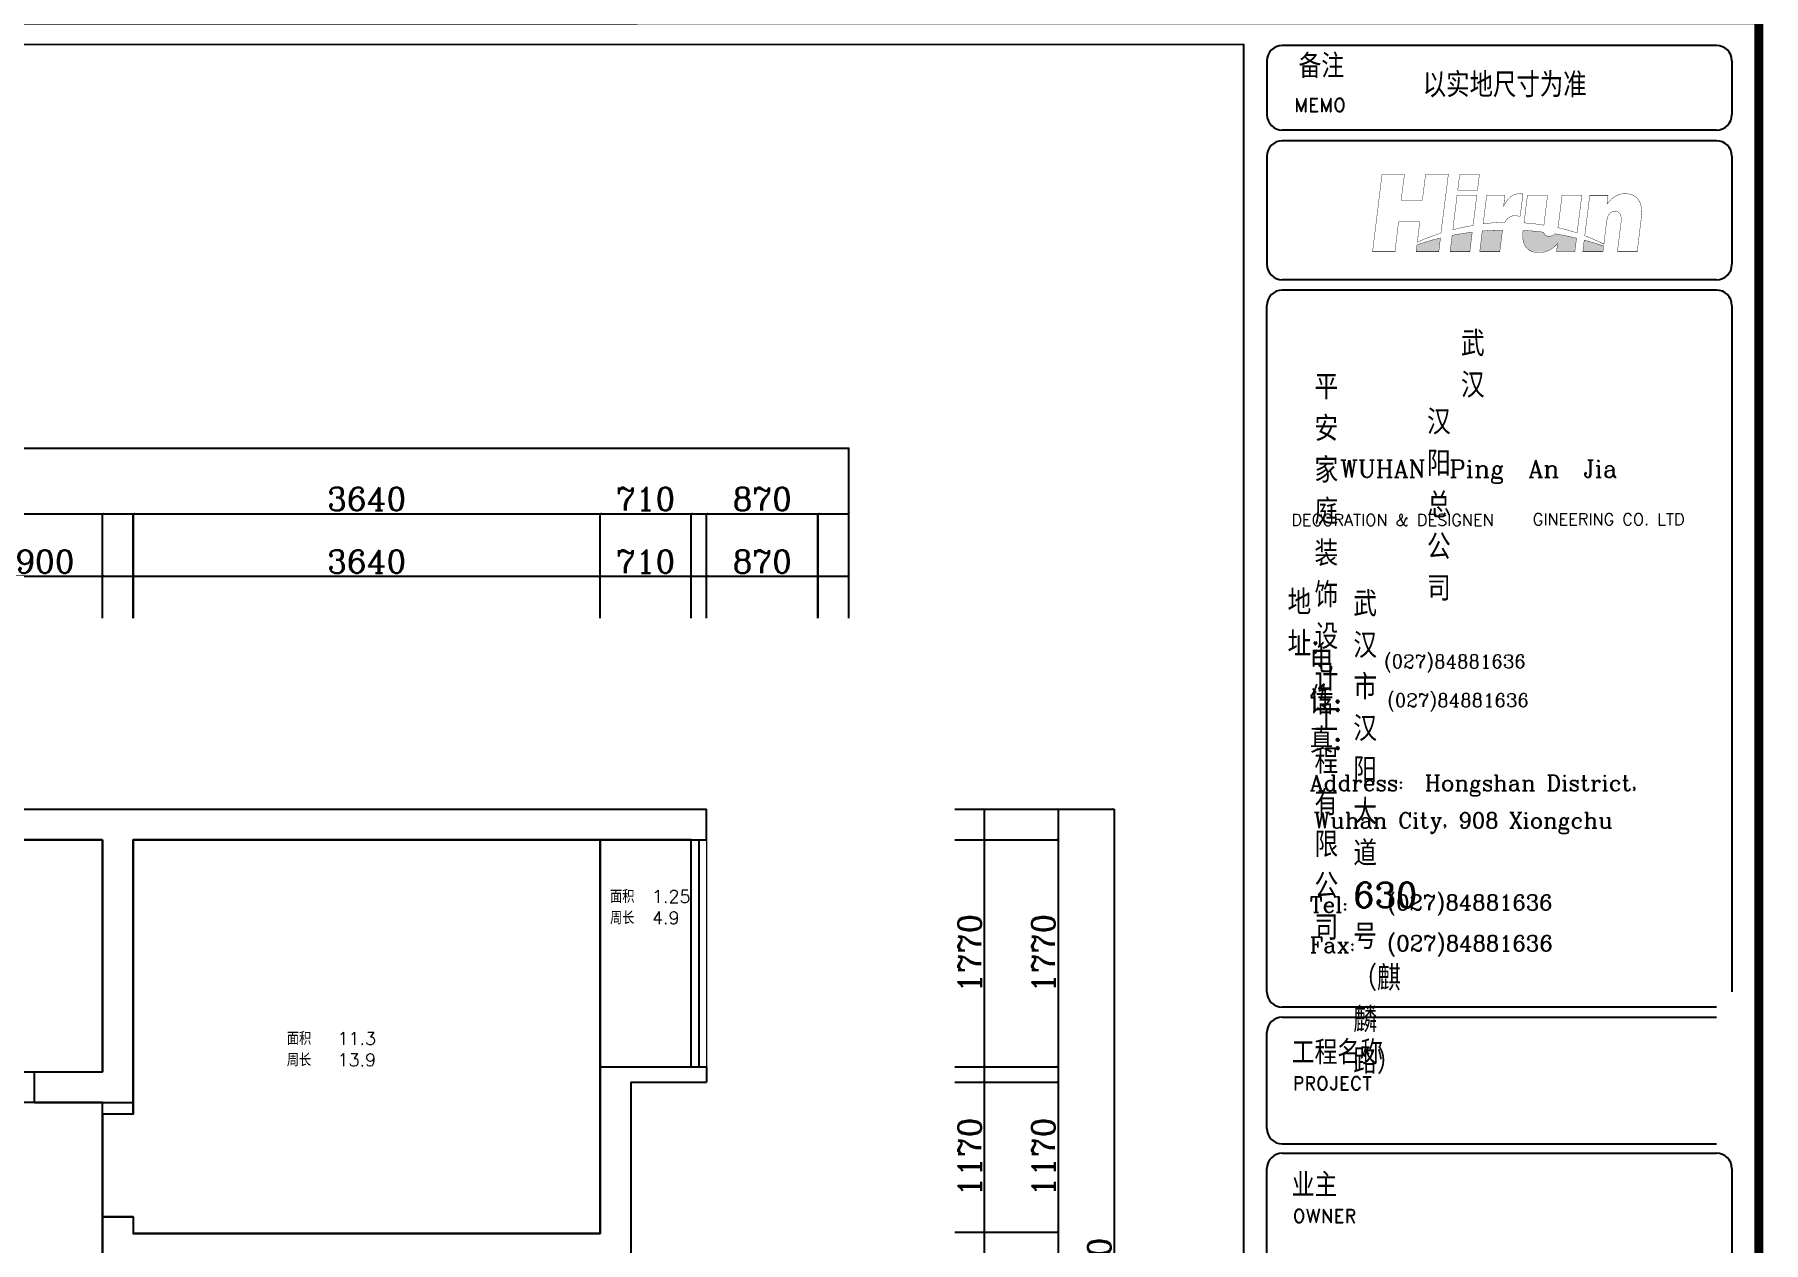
# Model space of a CAD drawing. Header units: millimetres. Extents: x 512961 to 1001058, y -961995 to -458543.
# Drawn here: x 785807 to 799291, y -952611 to -943187 of the extents above; entities that cross this region are included whole.
import ezdxf

# ---------------------------------------------------------------- set-up
doc = ezdxf.new("R2010")
doc.units = ezdxf.units.MM
doc.header["$MEASUREMENT"] = 0
doc.header["$PDMODE"] = 3
doc.layers.get('0').update_dxf_attribs({"linetype": 'CONTINUOUS'})
doc.layers.get('DEFPOINTS').update_dxf_attribs({"linetype": 'CONTINUOUS'})
for name, color, linetype in [('txt', 7, 'CONTINUOUS'), ('WINDOW', 5, 'CONTINUOUS'), ('WINDOW_TEXT', 7, 'CONTINUOUS'), ('装饰细节', 1, 'CONTINUOUS')]:
    doc.layers.add(name, color=color, linetype=linetype)
doc.layers.add('门窗', color=4, linetype='CONTINUOUS', lineweight=13)
doc.styles.add('HZXY', font='complex.shx', dxfattribs={"bigfont": 'HZXY.shx'})
doc.styles.add('ROMAND', font='romand')
doc.styles.get("Standard").update_dxf_attribs({"font": 'complex.shx', "bigfont": 'hzxy.shx'})
doc.dimstyles.new('LMDIM40', dxfattribs={"dimtxt": 80, "dimasz": 20, "dimexe": 0, "dimexo": 0, "dimgap": 25, "dimtad": 1, "dimdec": 0, "dimzin": 0, "dimdsep": 46, "dimtxsty": 'Standard', "dimblk1": 'DOT', "dimblk2": 'DOT', "dimsah": 1, "dimcen": 0, "dimclrd": 2, "dimclre": 2, "dimclrt": 2, "dimadec": 0, "dimazin": 0, "dimtfac": 1, "dimtdec": 0, "dimtmove": 2, "dimatfit": 3, "dimldrblk": 'DOT', "dimfxl": 0, "dimtolj": 1, "dimtzin": 0, "dimarcsym": 0})

# ---------------------------------------------------------------- blocks, each defined once
blk = doc.blocks.new('_ArchTick')
at = {"color": 0, "linetype": 'ByBlock', "const_width": 0.15}
blk.add_lwpolyline([(-0.5, -0.5), (0.5, 0.5)], dxfattribs=at)
blk = doc.blocks.new('*D672')
at = {"layer": 'DEFPOINTS', "color": 0}
for p in [(786337, -947414), (785437, -947741), (786337, -947741)]:
    blk.add_point(p, dxfattribs=at)
at = {"layer": 'txt', "color": 2, "lineweight": -2}
for p, q in [((785437, -947741), (785437, -947414)), ((785437, -947414), (786337, -947414)), ((786337, -947741), (786337, -947414))]:
    blk.add_line(p, q, dxfattribs=at)
at = {"layer": 'txt', "color": 2, "lineweight": -2, "xscale": 20, "yscale": 20, "zscale": 20, "rotation": 180}
blk.add_blockref('_ArchTick', (785437, -947414), dxfattribs=at)
at = {"layer": 'txt', "color": 2, "lineweight": -2, "xscale": 20, "yscale": 20, "zscale": 20}
blk.add_blockref('_ArchTick', (786337, -947414), dxfattribs=at)
at = {"layer": 'txt', "color": 2, "insert": (785887, -947299), "char_height": 180, "attachment_point": 5}
blk.add_mtext('\\A1;900', dxfattribs=at)
blk = doc.blocks.new('_DOT')
at = {"color": 0, "linetype": 'ByBlock'}
blk.add_line((-0.5, 0), (-1, 0), dxfattribs=at)
at = {"color": 0, "linetype": 'ByBlock', "const_width": 0.5}
blk.add_lwpolyline([(-0.25, 0, 1), (0.25, 0, 1)], format="xyb", close=True, dxfattribs=at)
blk = doc.blocks.new('DOT')
at = {"color": 0, "linetype": 'ByBlock'}
blk.add_line((-0.35, 0), (-1, 0), dxfattribs=at)
at = {"color": 0, "linetype": 'ByBlock', "const_width": 0.35}
blk.add_lwpolyline([(-0.175, 0, 1), (0.175, 0, 1)], format="xyb", close=True, dxfattribs=at)
blk = doc.blocks.new('*D673')
at = {"layer": 'DEFPOINTS', "color": 0}
for p in [(790217, -947414), (786577, -947741), (790217, -947741)]:
    blk.add_point(p, dxfattribs=at)
at = {"layer": 'txt', "color": 2, "lineweight": -2}
for p, q in [((786577, -947741), (786577, -947414)), ((786577, -947414), (790217, -947414)), ((790217, -947741), (790217, -947414))]:
    blk.add_line(p, q, dxfattribs=at)
at = {"layer": 'txt', "color": 2, "lineweight": -2, "xscale": 20, "yscale": 20, "zscale": 20, "rotation": 180}
blk.add_blockref('_ArchTick', (786577, -947414), dxfattribs=at)
at = {"layer": 'txt', "color": 2, "lineweight": -2, "xscale": 20, "yscale": 20, "zscale": 20}
blk.add_blockref('_ArchTick', (790217, -947414), dxfattribs=at)
at = {"layer": 'txt', "color": 2, "insert": (788397, -947299), "char_height": 180, "attachment_point": 5}
blk.add_mtext('\\A1;3640', dxfattribs=at)
blk = doc.blocks.new('*D674')
at = {"layer": 'DEFPOINTS', "color": 0}
for p in [(790927, -947414), (790217, -947741), (790927, -947741)]:
    blk.add_point(p, dxfattribs=at)
at = {"layer": 'txt', "color": 2, "lineweight": -2}
for p, q in [((790217, -947741), (790217, -947414)), ((790217, -947414), (790927, -947414)), ((790927, -947741), (790927, -947414))]:
    blk.add_line(p, q, dxfattribs=at)
at = {"layer": 'txt', "color": 2, "lineweight": -2, "xscale": 20, "yscale": 20, "zscale": 20, "rotation": 180}
blk.add_blockref('_ArchTick', (790217, -947414), dxfattribs=at)
at = {"layer": 'txt', "color": 2, "lineweight": -2, "xscale": 20, "yscale": 20, "zscale": 20}
blk.add_blockref('_ArchTick', (790927, -947414), dxfattribs=at)
at = {"layer": 'txt', "color": 2, "insert": (790572, -947299), "char_height": 180, "attachment_point": 5}
blk.add_mtext('\\A1;710', dxfattribs=at)
blk = doc.blocks.new('*D675')
at = {"layer": 'DEFPOINTS', "color": 0}
for p in [(791917, -947414), (791047, -947741), (791917, -947741)]:
    blk.add_point(p, dxfattribs=at)
at = {"layer": 'txt', "color": 2, "lineweight": -2}
for p, q in [((791047, -947741), (791047, -947414)), ((791047, -947414), (791917, -947414)), ((791917, -947741), (791917, -947414))]:
    blk.add_line(p, q, dxfattribs=at)
at = {"layer": 'txt', "color": 2, "lineweight": -2, "xscale": 20, "yscale": 20, "zscale": 20, "rotation": 180}
blk.add_blockref('_ArchTick', (791047, -947414), dxfattribs=at)
at = {"layer": 'txt', "color": 2, "lineweight": -2, "xscale": 20, "yscale": 20, "zscale": 20}
blk.add_blockref('_ArchTick', (791917, -947414), dxfattribs=at)
at = {"layer": 'txt', "color": 2, "insert": (791482, -947299), "char_height": 180, "attachment_point": 5}
blk.add_mtext('\\A1;870', dxfattribs=at)
blk = doc.blocks.new('*D679')
at = {"layer": 'DEFPOINTS', "color": 0}
for p in [(786337, -946926), (783567, -947741), (786337, -947741)]:
    blk.add_point(p, dxfattribs=at)
at = {"layer": 'txt', "color": 2, "lineweight": -2}
for p, q in [((783567, -947741), (783567, -946926)), ((783567, -946926), (786337, -946926)), ((786337, -947741), (786337, -946926))]:
    blk.add_line(p, q, dxfattribs=at)
at = {"layer": 'txt', "color": 2, "lineweight": -2, "xscale": 20, "yscale": 20, "zscale": 20, "rotation": 180}
blk.add_blockref('_ArchTick', (783567, -946926), dxfattribs=at)
at = {"layer": 'txt', "color": 2, "lineweight": -2, "xscale": 20, "yscale": 20, "zscale": 20}
blk.add_blockref('_ArchTick', (786337, -946926), dxfattribs=at)
at = {"layer": 'txt', "color": 2, "insert": (784952, -946811), "char_height": 180, "attachment_point": 5}
blk.add_mtext('\\A1;2770', dxfattribs=at)
blk = doc.blocks.new('*D680')
at = {"layer": 'DEFPOINTS', "color": 0}
for p in [(790217, -946926), (786577, -947741), (790217, -947741)]:
    blk.add_point(p, dxfattribs=at)
at = {"layer": 'txt', "color": 2, "lineweight": -2}
for p, q in [((786577, -947741), (786577, -946926)), ((786577, -946926), (790217, -946926)), ((790217, -947741), (790217, -946926))]:
    blk.add_line(p, q, dxfattribs=at)
at = {"layer": 'txt', "color": 2, "lineweight": -2, "xscale": 20, "yscale": 20, "zscale": 20, "rotation": 180}
blk.add_blockref('_ArchTick', (786577, -946926), dxfattribs=at)
at = {"layer": 'txt', "color": 2, "lineweight": -2, "xscale": 20, "yscale": 20, "zscale": 20}
blk.add_blockref('_ArchTick', (790217, -946926), dxfattribs=at)
at = {"layer": 'txt', "color": 2, "insert": (788397, -946811), "char_height": 180, "attachment_point": 5}
blk.add_mtext('\\A1;3640', dxfattribs=at)
blk = doc.blocks.new('*D681')
at = {"layer": 'DEFPOINTS', "color": 0}
for p in [(790927, -946926), (790217, -947741), (790927, -947741)]:
    blk.add_point(p, dxfattribs=at)
at = {"layer": 'txt', "color": 2, "lineweight": -2}
for p, q in [((790217, -947741), (790217, -946926)), ((790217, -946926), (790927, -946926)), ((790927, -947741), (790927, -946926))]:
    blk.add_line(p, q, dxfattribs=at)
at = {"layer": 'txt', "color": 2, "lineweight": -2, "xscale": 20, "yscale": 20, "zscale": 20, "rotation": 180}
blk.add_blockref('_ArchTick', (790217, -946926), dxfattribs=at)
at = {"layer": 'txt', "color": 2, "lineweight": -2, "xscale": 20, "yscale": 20, "zscale": 20}
blk.add_blockref('_ArchTick', (790927, -946926), dxfattribs=at)
at = {"layer": 'txt', "color": 2, "insert": (790572, -946811), "char_height": 180, "attachment_point": 5}
blk.add_mtext('\\A1;710', dxfattribs=at)
blk = doc.blocks.new('*D682')
at = {"layer": 'DEFPOINTS', "color": 0}
for p in [(791917, -946926), (791047, -947741), (791917, -947741)]:
    blk.add_point(p, dxfattribs=at)
at = {"layer": 'txt', "color": 2, "lineweight": -2}
for p, q in [((791047, -947741), (791047, -946926)), ((791047, -946926), (791917, -946926)), ((791917, -947741), (791917, -946926))]:
    blk.add_line(p, q, dxfattribs=at)
at = {"layer": 'txt', "color": 2, "lineweight": -2, "xscale": 20, "yscale": 20, "zscale": 20, "rotation": 180}
blk.add_blockref('_ArchTick', (791047, -946926), dxfattribs=at)
at = {"layer": 'txt', "color": 2, "lineweight": -2, "xscale": 20, "yscale": 20, "zscale": 20}
blk.add_blockref('_ArchTick', (791917, -946926), dxfattribs=at)
at = {"layer": 'txt', "color": 2, "insert": (791482, -946811), "char_height": 180, "attachment_point": 5}
blk.add_mtext('\\A1;870', dxfattribs=at)
blk = doc.blocks.new('*D683')
at = {"layer": 'DEFPOINTS', "color": 0}
for p in [(792157, -946415), (777137, -947741), (792157, -947741)]:
    blk.add_point(p, dxfattribs=at)
at = {"layer": 'txt', "color": 2, "lineweight": -2}
for p, q in [((777137, -947741), (777137, -946415)), ((777137, -946415), (792157, -946415)), ((792157, -947741), (792157, -946415))]:
    blk.add_line(p, q, dxfattribs=at)
at = {"layer": 'txt', "color": 2, "lineweight": -2, "xscale": 20, "yscale": 20, "zscale": 20, "rotation": 180}
blk.add_blockref('_ArchTick', (777137, -946415), dxfattribs=at)
at = {"layer": 'txt', "color": 2, "lineweight": -2, "xscale": 20, "yscale": 20, "zscale": 20}
blk.add_blockref('_ArchTick', (792157, -946415), dxfattribs=at)
at = {"layer": 'txt', "color": 2, "insert": (784647, -946300), "char_height": 180, "attachment_point": 5}
blk.add_mtext('\\A1;15020', dxfattribs=at)
blk = doc.blocks.new('*D699')
at = {"layer": 'DEFPOINTS', "color": 0}
for p in [(792985, -951361), (793215, -951361), (792985, -952531)]:
    blk.add_point(p, dxfattribs=at)
at = {"layer": 'txt', "color": 2, "lineweight": -2}
for p, q in [((792985, -951361), (793215, -951361)), ((793215, -952531), (793215, -951361)), ((792985, -952531), (793215, -952531))]:
    blk.add_line(p, q, dxfattribs=at)
at = {"layer": 'txt', "color": 2, "lineweight": -2, "xscale": 20, "yscale": 20, "zscale": 20}
for p, rotation in [((793215, -951361), 90), ((793215, -952531), 270)]:
    blk.add_blockref('_ArchTick', p, dxfattribs=dict(at, rotation=rotation))
at = {"layer": 'txt', "color": 2, "insert": (793100, -951946), "char_height": 180, "attachment_point": 5, "rotation": 90}
blk.add_mtext('\\A1;1170', dxfattribs=at)
blk = doc.blocks.new('*D700')
at = {"layer": 'DEFPOINTS', "color": 0}
for p in [(792985, -949471), (793215, -949471), (792985, -951241)]:
    blk.add_point(p, dxfattribs=at)
at = {"layer": 'txt', "color": 2, "lineweight": -2}
for p, q in [((792985, -949471), (793215, -949471)), ((793215, -951241), (793215, -949471)), ((792985, -951241), (793215, -951241))]:
    blk.add_line(p, q, dxfattribs=at)
at = {"layer": 'txt', "color": 2, "lineweight": -2, "xscale": 20, "yscale": 20, "zscale": 20}
for p, rotation in [((793215, -949471), 90), ((793215, -951241), 270)]:
    blk.add_blockref('_ArchTick', p, dxfattribs=dict(at, rotation=rotation))
at = {"layer": 'txt', "color": 2, "insert": (793100, -950356), "char_height": 180, "attachment_point": 5, "rotation": 90}
blk.add_mtext('\\A1;1770', dxfattribs=at)
blk = doc.blocks.new('*D701')
at = {"layer": 'DEFPOINTS', "color": 0}
for p in [(792985, -949471), (792985, -951241), (793790, -951241)]:
    blk.add_point(p, dxfattribs=at)
at = {"layer": 'txt', "color": 2, "lineweight": -2}
for p, q in [((792985, -949471), (793790, -949471)), ((793790, -949471), (793790, -951241)), ((792985, -951241), (793790, -951241))]:
    blk.add_line(p, q, dxfattribs=at)
at = {"layer": 'txt', "color": 2, "lineweight": -2, "xscale": 20, "yscale": 20, "zscale": 20}
for p, rotation in [((793790, -949471), 90), ((793790, -951241), 270)]:
    blk.add_blockref('_ArchTick', p, dxfattribs=dict(at, rotation=rotation))
at = {"layer": 'txt', "color": 2, "insert": (793675, -950356), "char_height": 180, "attachment_point": 5, "rotation": 90}
blk.add_mtext('\\A1;1770', dxfattribs=at)
blk = doc.blocks.new('*D702')
at = {"layer": 'DEFPOINTS', "color": 0}
for p in [(793023, -951361), (792985, -952531), (793790, -952531)]:
    blk.add_point(p, dxfattribs=at)
at = {"layer": 'txt', "color": 2, "lineweight": -2}
for p, q in [((793023, -951361), (793790, -951361)), ((793790, -951361), (793790, -952531)), ((792985, -952531), (793790, -952531))]:
    blk.add_line(p, q, dxfattribs=at)
at = {"layer": 'txt', "color": 2, "lineweight": -2, "xscale": 20, "yscale": 20, "zscale": 20}
for p, rotation in [((793790, -951361), 90), ((793790, -952531), 270)]:
    blk.add_blockref('_ArchTick', p, dxfattribs=dict(at, rotation=rotation))
at = {"layer": 'txt', "color": 2, "insert": (793675, -951946), "char_height": 180, "attachment_point": 5, "rotation": 90}
blk.add_mtext('\\A1;1170', dxfattribs=at)
blk = doc.blocks.new('*D704')
at = {"layer": 'DEFPOINTS', "color": 0}
for p in [(792985, -949231), (792985, -956531), (794226, -956531)]:
    blk.add_point(p, dxfattribs=at)
at = {"layer": 'txt', "color": 2, "lineweight": -2}
for p, q in [((792985, -949231), (794226, -949231)), ((794226, -949231), (794226, -956531)), ((792985, -956531), (794226, -956531))]:
    blk.add_line(p, q, dxfattribs=at)
at = {"layer": 'txt', "color": 2, "lineweight": -2, "xscale": 20, "yscale": 20, "zscale": 20}
for p, rotation in [((794226, -949231), 90), ((794226, -956531), 270)]:
    blk.add_blockref('_ArchTick', p, dxfattribs=dict(at, rotation=rotation))
at = {"layer": 'txt', "color": 2, "insert": (794111, -952881), "char_height": 180, "attachment_point": 5, "rotation": 90}
blk.add_mtext('\\A1;7300', dxfattribs=at)

msp = doc.modelspace()

# ---------------------------------------------------------------- hatches: boundary and pattern name
h = msp.add_hatch(color=8)
h.paths.add_polyline_path([(798044.4, -944837.3, 0.0083728), (797972.7, -944813.9, 0.0125238), (797893.1, -944791), (797882.1, -944881.2), (798038.9, -944881.2)])
h.paths.add_polyline_path([(797832.9, -944775.8, 0.0009777), (797752.1, -944757.7, 0.0082024), (797664, -944741.6, -0.0807601), (797651.9, -944752.6, -0.0700903), (797638, -944758.6, -0.0659521), (797613, -944760.3, -0.1711385), (797590, -944752.4, -0.1710199), (797577.2, -944729.5, 0.0091201), (797496.9, -944720.7, 0.0067274), (797416.3, -944715.5, 0.0035828), (797414.7, -944733.4, 0.027491), (797414, -944771.6, 0.1253979), (797435.9, -944842.7, 0.1608663), (797489.1, -944881.3), (797592.3, -944881.3, 0.0830321), (797641, -944858, 0.0448455), (797667.2, -944836.2, 0.0268999), (797685.4, -944815.6), (797677.3, -944881.3), (797820, -944881.3)])
h.paths.add_polyline_path([(797255.8, -944712.5, 0.0056446), (797180.5, -944715, 0.006522), (797097.9, -944720.3), (797078, -944881.3), (797234.5, -944881.3)])
h.paths.add_polyline_path([(797019.6, -944729, 0.0087866), (796940.6, -944740.3, 0.0150856), (796862.7, -944754.2), (796847.1, -944881.2), (797001, -944881.2)])
h.paths.add_polyline_path([(796771.9, -944774.1, 0.0116976), (796682, -944798.3, 0.0068308), (796588, -944828.3), (796581.4, -944881.3), (796758.7, -944881.3)])

# ---------------------------------------------------------------- linework, layer by layer
at = {"color": 4}
for p, q in [((798924.3, -943272.4), (795538.4, -943272.4)), ((795417.8, -943393), (795417.8, -943811.5)), ((799044.9, -943393), (799044.9, -943811.5)), ((798924.3, -943932.1), (795538.4, -943932.1)), ((798924.3, -944015.9), (795538.4, -944015.9)), ((795417.8, -944136.5), (795417.8, -944980)), ((799044.9, -944136.5), (799044.9, -944980)), ((798924.3, -945100.6), (795538.4, -945100.6)), ((798924.3, -945181), (795538.4, -945181)), ((795417.8, -950657.8), (795417.8, -945301.6)), ((799044.9, -945301.6), (799044.9, -950655.3)), ((798924.3, -950775.9), (795538.4, -950775.9)), ((795538.4, -950853.3), (798924.3, -950853.3)), ((795417.8, -951721.7), (795417.8, -950973.9)), ((795538.4, -951842.4), (798924.3, -951842.4)), ((795538.4, -951914.7), (798924.3, -951914.7)), ((795417.8, -952783.2), (795417.8, -952035.4)), ((799044.9, -952035.4), (799044.9, -952783.2))]:
    msp.add_line(p, q, dxfattribs=at)
at = {"const_width": 72.1}
msp.add_lwpolyline([(773233.9, -961958.7), (799254.7, -961957.3), (799254.7, -943072.4), (773233.9, -943073.8)], close=True, dxfattribs=at)
at = {"color": 4}
msp.add_lwpolyline([(773414.7, -943266.5), (773414.7, -961781.6), (795238.3, -961780.2), (795238.3, -943265.1)], close=True, dxfattribs=at)
at = {"const_width": 2.92}
for points in [[(796316.3, -944277.7), (796242.2, -944881.3), (796417.2, -944881.3), (796444.7, -944648.7), (796610.5, -944648.7), (796591.3, -944808.1, -0.0213612), (796693, -944765, -0.011006), (796775.4, -944736.6), (796833.5, -944277.3), (796655.9, -944277.3), (796630.6, -944480.1), (796464.5, -944480.1), (796491.1, -944278.5), (796316.2, -944278.5)], [(797132.3, -944441.3), (797104.9, -944663.5, -0.0118671), (797183.2, -944656.4, -0.0129971), (797273.9, -944652.6, -0.1439359), (797309, -944612.6, -0.1436825), (797361.6, -944599, -0.1536681), (797378.3, -944605.3), (797393.8, -944605.3), (797415.1, -944431.5), (797406.1, -944431.5, -0.0155726), (797402.3, -944429.9, 0.0837896), (797395.9, -944428.3, 0.0788857), (797359.9, -944433.1, 0.1325965), (797305.9, -944465.1, 0.0890432), (797264, -944529), (797274.8, -944441.4), (797132.3, -944441.3)], [(797897.3, -944757.6), (797936.4, -944441.6), (798078.8, -944441.6), (798070.6, -944510, -0.0543552), (798109.7, -944468.1, -0.0929237), (798163.2, -944436.3, -0.1330659), (798243.2, -944431.7, -0.1455974), (798302.2, -944460.2, -0.1364703), (798333.6, -944513.7, -0.0836031), (798340.6, -944599.6), (798306, -944881.3), (798152.1, -944881.3), (798179.6, -944659.3, 0.0455004), (798181.5, -944622.2, 0.1049859), (798173.8, -944589.5, 0.190303), (798151.3, -944569.4, 0.1097245), (798128.7, -944566.3, 0.1122673), (798101.2, -944576.2, 0.0873497), (798083.4, -944595.8, 0.0325941), (798073.9, -944617.6, 0.0363537), (798067.8, -944645.7), (798046.2, -944822.5, 0.0133415), (797966.3, -944785.2, 0.0258428), (797897.3, -944757.6, 0.7602512)], [(796901.4, -944441.4), (796868.2, -944710.4, -0.0105569), (796944.1, -944692.5, -0.0128922), (797026.2, -944677.5), (797055.4, -944441.4), (796901.4, -944441.4)], [(797450.1, -944441.3), (797423.6, -944656.6, -0.0159083), (797499.8, -944663.6, -0.0153579), (797578.6, -944674.7), (797607.1, -944441.3), (797450.1, -944441.3)], [(797720.1, -944441.4), (797704.8, -944567.6, 0.0032153), (797696.2, -944636.5, -0.0358735), (797686.5, -944693.2, -0.0148189), (797767.1, -944713.9, -0.0119754), (797837.6, -944736), (797874.1, -944441.4), (797720.1, -944441.4)], [(796588, -944828.3), (796581.4, -944881.4), (796758.7, -944881.4), (796771.9, -944774.1, 0.0116976), (796682, -944798.3, 0.0068308), (796588, -944828.3, -0.7640615)], [(796862.7, -944754.2), (796847.1, -944881.2), (797001, -944881.2), (797019.6, -944729, 0.0087866), (796940.6, -944740.3, 0.0150856), (796862.7, -944754.2, -1.0730626)], [(797097.9, -944720.3), (797078, -944881.3), (797234.5, -944881.3), (797255.8, -944712.5, 0.0056446), (797180.5, -944715, 0.006522), (797097.9, -944720.3, -0.5776864)], [(797832.9, -944775.8), (797820, -944881.6), (797677.3, -944881.6), (797685.4, -944815.6, -0.0268999), (797667.2, -944836.2, -0.0448455), (797641, -944858, -0.0984095), (797582.6, -944883.8, -0.0926394), (797511.7, -944885.9, -0.2179317), (797435.9, -944842.7, -0.1253979), (797414, -944771.6, -0.027491), (797414.7, -944733.4, -0.0035828), (797416.3, -944715.5, -0.0067274), (797496.9, -944720.7, -0.0091201), (797577.2, -944729.5, 0.1710199), (797590, -944752.4, 0.1711385), (797613, -944760.3, 0.0659521), (797638, -944758.6, 0.0700903), (797651.9, -944752.6, 0.0807601), (797664, -944741.6, -0.0082024), (797752.1, -944757.7, -0.0009777), (797832.9, -944775.8, 1.1992285)], [(797893.1, -944791), (797882.1, -944881.2), (798038.9, -944881.2), (798044.4, -944837.3, 0.0083728), (797972.7, -944813.9, 0.0125238), (797893.1, -944791, -1.4214161)]]:
    msp.add_lwpolyline(points, format="xyb", dxfattribs=at)
msp.add_lwpolyline([(796921.6, -944279.2), (796906.2, -944404.2), (797060, -944404.2), (797075.5, -944279.2), (796921.6, -944279.2)], dxfattribs=at)
at = {"color": 4}
for centre, start, end in [((795538.4, -943393), 90, 180), ((798924.3, -943393), 0, 90), ((795538.4, -943811.5), 180, 270), ((798924.3, -943811.5), 270, 0), ((795538.4, -944136.5), 90, 180), ((798924.3, -944136.5), 0, 90), ((795538.4, -944980), 180, 270), ((798924.3, -944980), 270, 0), ((795538.4, -945301.6), 90, 180), ((798924.3, -945301.6), 0, 90), ((795538.4, -950655.3), 180, 270), ((795538.4, -950973.9), 90, 180), ((795538.4, -951721.7), 180, 270), ((795538.4, -952035.4), 90, 180), ((798924.3, -952035.4), 0, 90)]:
    msp.add_arc(centre, 120.6, start, end, dxfattribs=at)
at = {"layer": 'txt', "color": 2}
for p, q in [((786336.6, -947740.7), (786336.6, -946926)), ((786336.6, -946926), (786576.6, -946926)), ((786576.6, -947740.7), (786576.6, -946926)), ((790926.6, -947740.7), (790926.6, -946926)), ((790926.6, -946926), (791046.6, -946926)), ((791046.6, -947740.7), (791046.6, -946926)), ((791916.6, -947740.7), (791916.6, -946926)), ((791916.6, -946926), (792156.6, -946926)), ((792156.6, -947740.7), (792156.6, -946926)), ((786336.6, -947740.7), (786336.6, -947414.2)), ((786336.6, -947414.2), (786576.6, -947414.2)), ((786576.6, -947740.7), (786576.6, -947414.2)), ((790926.6, -947740.7), (790926.6, -947414.2)), ((790926.6, -947414.2), (791046.6, -947414.2)), ((791046.6, -947740.7), (791046.6, -947414.2)), ((791916.6, -947740.7), (791916.6, -947414.2)), ((791916.6, -947414.2), (792156.6, -947414.2)), ((792156.6, -947740.7), (792156.6, -947414.2)), ((792985.3, -949230.6), (793215.2, -949230.6)), ((792985.3, -949230.6), (793789.7, -949230.6)), ((793215.2, -949470.6), (793215.2, -949230.6)), ((793789.7, -949230.6), (793789.7, -949470.6)), ((792985.3, -949470.6), (793215.2, -949470.6)), ((792985.3, -949470.6), (793789.7, -949470.6)), ((792985.3, -951240.6), (793215.2, -951240.6)), ((792985.3, -951240.6), (793789.7, -951240.6)), ((793215.2, -951360.6), (793215.2, -951240.6)), ((793789.7, -951240.6), (793789.7, -951360.6)), ((792985.3, -951360.6), (793215.2, -951360.6)), ((793022.8, -951360.6), (793789.7, -951360.6)), ((793215.2, -952770.6), (793215.2, -952530.6)), ((793789.7, -952530.6), (793789.7, -952770.6))]:
    msp.add_line(p, q, dxfattribs=at)
at = {"layer": 'txt'}
for points in [[(786336.6, -949470.6), (785436.6, -949470.6), (784486.6, -949470.6), (784153.8, -949470.6), (784153.8, -949624), (783986.6, -949624), (783986.6, -949790.6), (783566.6, -949790.6), (783566.6, -951280.6), (784185.7, -951280.6), (785806.6, -951280.6), (786336.6, -951280.6)], [(790216.6, -949470.6), (786576.6, -949470.6), (786576.6, -951520.6), (786576.6, -951610.6), (786336.6, -951610.6), (786336.6, -952410.6), (786576.6, -952410.6), (786576.6, -952540.6), (790216.6, -952540.6)], [(790926.6, -949470.6), (790216.6, -949470.6), (790216.6, -951240.6), (790926.6, -951240.6)], [(790216.6, -953280.6), (790216.6, -952770.6), (786336.6, -952770.6), (786336.6, -952410.6), (786336.6, -951610.6), (786336.6, -951520.6), (785806.6, -951520.6), (784185.7, -951520.6), (783336.6, -951520.6), (782786.6, -951520.6), (781475.4, -951520.6), (781475.4, -951924.8), (781475.4, -952724.8), (781475.4, -952860.6), (783726.6, -952860.6), (783726.6, -954550.6), (785386.6, -954550.6), (785386.6, -955230.6), (785386.6, -956190.6), (785386.6, -956290.6), (790216.6, -956290.6), (790216.6, -955630.6)]]:
    msp.add_lwpolyline(points, close=True, dxfattribs=at)
at = {"layer": 'WINDOW'}
for p, q in [((785436.6, -949230.6), (791046.6, -949230.6)), ((791046.6, -949470.6), (791046.6, -949230.6)), ((785436.6, -949470.6), (786336.6, -949470.6)), ((786336.6, -949470.6), (786336.6, -951280.6)), ((786576.6, -951520.6), (786576.6, -949470.6)), ((786576.6, -949470.6), (791046.6, -949470.6)), ((790216.6, -949470.6), (790216.6, -952540.6)), ((785806.6, -951280.6), (786336.6, -951280.6)), ((785806.6, -951520.6), (785806.6, -951280.6)), ((790216.6, -951240.6), (791046.6, -951240.6)), ((791046.6, -951240.6), (791046.6, -951360.6)), ((790456.6, -951360.6), (790456.6, -953280.6)), ((790456.6, -951360.6), (791046.6, -951360.6)), ((785806.6, -951520.6), (786576.6, -951520.6)), ((786336.6, -951610.6), (786336.6, -951520.6)), ((786576.6, -951610.6), (786576.6, -951520.6)), ((786576.6, -951610.6), (786336.6, -951610.6)), ((786576.6, -952410.6), (786336.6, -952410.6)), ((786336.6, -952410.6), (786336.6, -952770.6)), ((786576.6, -952410.6), (786576.6, -952540.6)), ((790216.6, -952540.6), (786576.6, -952540.6))]:
    msp.add_line(p, q, dxfattribs=at)
at = {"layer": 'WINDOW_TEXT'}
msp.add_line((790986.6, -949470.6), (790986.6, -951240.6), dxfattribs=at)
at = {"layer": '装饰细节', "color": 250}
msp.add_line((786336.6, -952410.6), (786336.6, -951610.6), dxfattribs=at)
at = {"layer": '门窗'}
for p, q in [((790926.6, -949470.6), (790926.6, -951240.6)), ((791046.6, -949470.6), (791046.6, -951240.6))]:
    msp.add_line(p, q, dxfattribs=at)

# ---------------------------------------------------------------- block references
at = {"layer": 'txt', "color": 2, "xscale": 20, "yscale": 20, "zscale": 20}
for p, rotation in [((786336.6, -946926), 180), ((790926.6, -946926), 180), ((791916.6, -946926), 180), ((786336.6, -947414.2), 180), ((790926.6, -947414.2), 180), ((791916.6, -947414.2), 180), ((793215.2, -949230.6), 90), ((793789.7, -949230.6), 90), ((793215.2, -949470.6), 270), ((793789.7, -949470.6), 270), ((793215.2, -951240.6), 90), ((793789.7, -951240.6), 90), ((793215.2, -951360.6), 270), ((793789.7, -951360.6), 270)]:
    msp.add_blockref('_ArchTick', p, dxfattribs=dict(at, rotation=rotation))
for p in [(786576.6, -946926), (791046.6, -946926), (792156.6, -946926), (786576.6, -947414.2), (791046.6, -947414.2), (792156.6, -947414.2)]:
    msp.add_blockref('_ArchTick', p, dxfattribs=at)

# ---------------------------------------------------------------- texts
for s, height, style, p in [('备注', 187.06, 'HZXY', (795664.9, -943526.4)), ('以实地尺寸为准', 192.21, 'HZXY', (796633.6, -943676.3)), ('MEMO', 106.15, 'ROMAND', (795629.9, -943789.3)), ('WUHAN  Ping  An  Jia', 135.482, 'HZXY', (795988.4, -946642.8, -2085.2)), ('DECORATION & DESIGNEN', 92.101, 'HZXY', (795608.5, -947020.4, -2085.2)), ('GINEERING CO. LTD', 92.101, 'HZXY', (797491.7, -947015.2, -2085.2)), ('(027)84881636', 104.259, 'HZXY', (796328.9, -948129.9, -1787.3)), (' (027)84881636', 104.259, 'HZXY', (796281.8, -948433.4, -1787.3)), ('Address:  Hongshan District, ', 121.635, 'HZXY', (795754.1, -949087.1, -2085.2)), (' Wuhan City, 908 Xiongchu  ', 121.635, 'HZXY', (795701.9, -949379.6)), (' (027)84881636', 121.635, 'HZXY', (796269.4, -950019.9, -1429.8)), (' (027)84881636', 121.635, 'HZXY', (796271, -950338.8, -1787.3)), ('工程名称', 187.06, 'HZXY', (795612.1, -951223)), ('PROJECT', 106.15, 'ROMAND', (795619.4, -951423.8)), ('业主', 187.06, 'HZXY', (795612.1, -952256.9)), ('OWNER', 106.15, 'ROMAND', (795619.4, -952457.7))]:
    msp.add_text(s, height=height, dxfattribs=dict(style=style)).set_placement(p)
at = {"attachment_point": 1, "style": 'HZXY'}
for s, insert, char_height, width in [('武汉', (796931.5, -945501.7, -2085.2), 194.62, 1.03), ('平安家庭装饰设计工程有限公司', (795789.4, -945840, -2085.2), 194.616, 1.216), ('汉阳总公司', (796667.1, -946112.9, -2085.2), 194.62, 0.903), ('地址:', (795579.1, -947519.3, -2085.2), 194.62, 1.216), ('武汉市汉阳大道630号（麒麟路）', (796092, -947532, -2085.2), 194.616, 1.03), ('电话:', (795751.8, -947973.7, -2085.2), 194.62, 1.216), ('传真:', (795751.8, -948272.4, -2085.2), 194.62, 1.216), ('Tel:', (795751.8, -949915.8, -2085.2), 121.64, 1.216), ('Fax:', (795751.8, -950229.3, -2085.2), 121.64, 1.216)]:
    msp.add_mtext(s, dxfattribs=dict(at, insert=insert, char_height=char_height, width=width))
at = {"layer": 'txt', "char_height": 100, "width": 1476.393, "attachment_point": 1}
for s, insert in [('面积  1.25\\P周长  4.9', (790295.2, -949862.1)), ('面积   11.3\\P周长   13.9', (787774.2, -950970.1))]:
    msp.add_mtext(s, dxfattribs=dict(at, insert=insert))

# ---------------------------------------------------------------- dimensions: what is measured, and where the dimension line sits
at = {"layer": 'txt'}
for base, p1, p2, picture, middle in [((792156.6, -946414.8), (777136.6, -947740.7), (792156.6, -947740.7), '*D683', (784646.6, -946299.8)), ((786336.6, -946926), (783566.6, -947740.7), (786336.6, -947740.7), '*D679', (784951.6, -946811)), ((790216.6, -946926), (786576.6, -947740.7), (790216.6, -947740.7), '*D680', (788396.6, -946811)), ((790926.6, -946926), (790216.6, -947740.7), (790926.6, -947740.7), '*D681', (790571.6, -946811)), ((791916.6, -946926), (791046.6, -947740.7), (791916.6, -947740.7), '*D682', (791481.6, -946811)), ((786336.6, -947414.2), (785436.6, -947740.7), (786336.6, -947740.7), '*D672', (785886.6, -947299.2)), ((790216.6, -947414.2), (786576.6, -947740.7), (790216.6, -947740.7), '*D673', (788396.6, -947299.2)), ((790926.6, -947414.2), (790216.6, -947740.7), (790926.6, -947740.7), '*D674', (790571.6, -947299.2)), ((791916.6, -947414.2), (791046.6, -947740.7), (791916.6, -947740.7), '*D675', (791481.6, -947299.2))]:
    dim = msp.add_linear_dim(base=base, p1=p1, p2=p2, dimstyle='LMDIM40', override={"dimtxt": 180, "dimblk": 'ArchTick', "dimsah": 0, "dimldrblk": 'DOT'}, dxfattribs=at)
    dim.commit()
    dim.dimension.update_dxf_attribs({"geometry": picture, "text_midpoint": middle})
at = {"layer": 'txt', "color": 2}
for base, p1, p2, angle, picture, middle in [((794226.4, -956530.6), (792985.3, -949230.6), (792985.3, -956530.6), 90, '*D704', (794111.4, -952880.6)), ((793215.2, -949470.6), (792985.3, -951240.6), (792985.3, -949470.6), 270, '*D700', (793100.2, -950355.6)), ((793789.7, -951240.6), (792985.3, -949470.6), (792985.3, -951240.6), 90, '*D701', (793674.7, -950355.6)), ((793215.2, -951360.6), (792985.3, -952530.6), (792985.3, -951360.6), 270, '*D699', (793100.2, -951945.6)), ((793789.7, -952530.6), (793022.8, -951360.6), (792985.3, -952530.6), 90, '*D702', (793674.7, -951945.6))]:
    dim = msp.add_linear_dim(base=base, p1=p1, p2=p2, angle=angle, dimstyle='LMDIM40', override={"dimtxt": 180, "dimblk": 'ArchTick', "dimsah": 0, "dimldrblk": 'DOT'}, dxfattribs=at)
    dim.commit()
    dim.dimension.update_dxf_attribs({"geometry": picture, "text_midpoint": middle})

doc.saveas('drawing.dxf')
